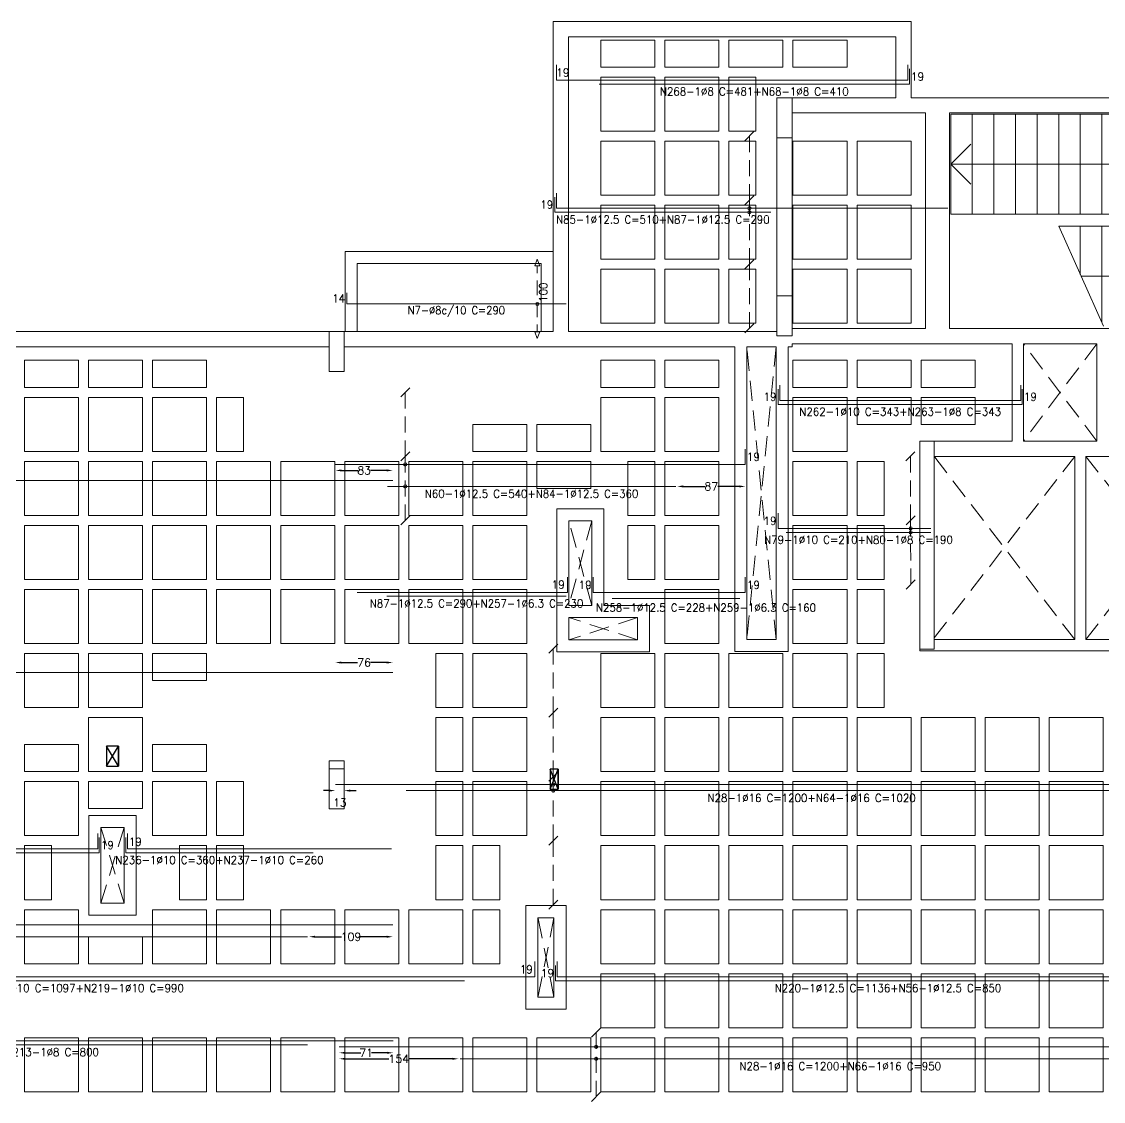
# Model space of a CAD drawing. Header units: millimetres. Extents: x -32 to 332, y -138 to 116.
# Drawn here: x 121.16 to 148.19, y 63.73 to 90.7 of the extents above; entities that cross this region are included whole.
import ezdxf
from ezdxf.enums import TextEntityAlignment as Align

# ---------------------------------------------------------------- set-up
doc = ezdxf.new("R2010")
doc.units = ezdxf.units.MM
doc.linetypes.add('TRAZO_HUECO', pattern=[0.75, 0.5, -0.25])
doc.layers.add('A-COT-01', color=9, linetype='Continuous')
doc.layers.add('FURAÇÃO', color=8, linetype='Continuous')
for name, color, linetype, lineweight in [('ARR_L_I_IG_DIST', 8, 'Continuous', 0), ('ARR_L_I_IG_LINHA', 2, 'Continuous', 0), ('ARR_L_I_IG_MARCA', 2, 'Continuous', 9), ('ARR_L_I_POSICAO', 4, 'Continuous', 9), ('ARR_LONG_INF', 6, 'Continuous', 15), ('ARR_LONG_INF_TXT', 1, 'Continuous', 9), ('LJ_NERV_RETI', 8, 'Continuous', 9), ('LJ_SIMB_ABER', 8, 'Continuous', 0), ('PILAR_CONCRETO', 8, 'Continuous', 0), ('VIG_FACES', 8, 'Continuous', 0)]:
    doc.layers.add(name, color=color, linetype=linetype, lineweight=lineweight)
doc.styles.add('CYPETXT_0.3_romans', font='romans.shx', dxfattribs={"height": 0.2})
doc.styles.add('CYPETXT_romans', font='romans.shx', dxfattribs={"height": 0.2})
doc.dimstyles.new('cype_arrow', dxfattribs={"dimtxt": 0.18, "dimasz": 0.15, "dimexe": 0.075, "dimexo": 0.075, "dimgap": 0, "dimtad": 0, "dimdec": 4, "dimzin": 0, "dimdsep": 46, "dimtxsty": 'CYPETXT_0.3_romans', "dimcen": 0.09, "dimadec": 0, "dimazin": 0, "dimtfac": 1, "dimtdec": 4, "dimtofl": 0, "dimtmove": 2, "dimatfit": 3, "dimfxl": 1, "dimtolj": 1, "dimtzin": 0, "dimarcsym": 0})

# ---------------------------------------------------------------- blocks, each defined once
blk = doc.blocks.new('Forma 2PvtoTipo')
at = {"layer": 'FURAÇÃO', "color": 8}
for points in [[(529.452, 73.175), (529.752, 73.175), (529.752, 73.675), (529.452, 73.675), (529.452, 73.175), (529.752, 73.675), (529.752, 73.175), (529.452, 73.675)], [(540.536, 72.601), (540.736, 72.601), (540.736, 73.101), (540.536, 73.101), (540.536, 72.601), (540.736, 73.101), (540.736, 72.601), (540.536, 73.101)]]:
    blk.add_lwpolyline(points, dxfattribs=at)
at = {"layer": 'LJ_NERV_RETI', "color": 8}
for points in [[(543.154, 90.643), (543.154, 91.318), (541.804, 91.318), (541.804, 90.643)], [(544.754, 90.643), (544.754, 91.318), (543.404, 91.318), (543.404, 90.643)], [(546.354, 90.643), (546.354, 91.318), (545.004, 91.318), (545.004, 90.643)], [(547.954, 90.643), (547.954, 91.318), (546.604, 91.318), (546.604, 90.643)], [(543.154, 89.043), (543.154, 90.393), (541.804, 90.393), (541.804, 89.043)], [(544.754, 89.043), (544.754, 90.393), (543.404, 90.393), (543.404, 89.043)], [(545.679, 89.043), (545.679, 90.393), (545.004, 90.393), (545.004, 89.043)], [(543.154, 87.443), (543.154, 88.793), (541.804, 88.793), (541.804, 87.443)], [(544.754, 87.443), (544.754, 88.793), (543.404, 88.793), (543.404, 87.443)], [(545.679, 87.443), (545.679, 88.793), (545.004, 88.793), (545.004, 87.443)], [(547.954, 87.443), (547.954, 88.793), (546.604, 88.793), (546.604, 87.443)], [(549.554, 87.443), (549.554, 88.793), (548.204, 88.793), (548.204, 87.443)], [(543.154, 85.843), (543.154, 87.193), (541.804, 87.193), (541.804, 85.843)], [(544.754, 85.843), (544.754, 87.193), (543.404, 87.193), (543.404, 85.843)], [(545.679, 85.843), (545.679, 87.193), (545.004, 87.193), (545.004, 85.843)], [(547.954, 85.843), (547.954, 87.193), (546.604, 87.193), (546.604, 85.843)], [(549.554, 85.843), (549.554, 87.193), (548.204, 87.193), (548.204, 85.843)], [(543.154, 84.243), (543.154, 85.593), (541.804, 85.593), (541.804, 84.243)], [(544.754, 84.243), (544.754, 85.593), (543.404, 85.593), (543.404, 84.243)], [(545.679, 84.243), (545.679, 85.593), (545.004, 85.593), (545.004, 84.243)], [(547.954, 84.243), (547.954, 85.593), (546.604, 85.593), (546.604, 84.243)], [(549.554, 84.243), (549.554, 85.593), (548.204, 85.593), (548.204, 84.243)], [(528.754, 82.643), (528.754, 83.318), (527.404, 83.318), (527.404, 82.643)], [(530.354, 82.643), (530.354, 83.318), (529.004, 83.318), (529.004, 82.643)], [(531.954, 82.643), (531.954, 83.318), (530.604, 83.318), (530.604, 82.643)], [(543.154, 82.643), (543.154, 83.318), (541.804, 83.318), (541.804, 82.643)], [(544.754, 82.643), (544.754, 83.318), (543.404, 83.318), (543.404, 82.643)], [(547.954, 82.643), (547.954, 83.318), (546.604, 83.318), (546.604, 82.643)], [(549.554, 82.643), (549.554, 83.318), (548.204, 83.318), (548.204, 82.643)], [(551.154, 82.643), (551.154, 83.318), (549.804, 83.318), (549.804, 82.643)], [(528.754, 81.043), (528.754, 82.393), (527.404, 82.393), (527.404, 81.043)], [(530.354, 81.043), (530.354, 82.393), (529.004, 82.393), (529.004, 81.043)], [(531.954, 81.043), (531.954, 82.393), (530.604, 82.393), (530.604, 81.043)], [(532.879, 81.043), (532.879, 82.393), (532.204, 82.393), (532.204, 81.043)], [(543.154, 81.043), (543.154, 82.393), (541.804, 82.393), (541.804, 81.043)], [(544.754, 81.043), (544.754, 82.393), (543.404, 82.393), (543.404, 81.043)], [(547.954, 81.043), (547.954, 82.393), (546.604, 82.393), (546.604, 81.043)], [(549.554, 81.718), (549.554, 82.393), (548.204, 82.393), (548.204, 81.718)], [(551.154, 81.718), (551.154, 82.393), (549.804, 82.393), (549.804, 81.718)], [(539.954, 81.043), (539.954, 81.718), (538.604, 81.718), (538.604, 81.043)], [(541.554, 81.043), (541.554, 81.718), (540.204, 81.718), (540.204, 81.043)], [(528.754, 79.443), (528.754, 80.793), (527.404, 80.793), (527.404, 79.443)], [(530.354, 79.443), (530.354, 80.793), (529.004, 80.793), (529.004, 79.443)], [(531.954, 79.443), (531.954, 80.793), (530.604, 80.793), (530.604, 79.443)], [(533.554, 79.443), (533.554, 80.793), (532.204, 80.793), (532.204, 79.443)], [(535.154, 79.443), (535.154, 80.793), (533.804, 80.793), (533.804, 79.443)], [(536.754, 79.443), (536.754, 80.793), (535.404, 80.793), (535.404, 79.443)], [(538.354, 79.443), (538.354, 80.793), (537.004, 80.793), (537.004, 79.443)], [(539.954, 79.443), (539.954, 80.793), (538.604, 80.793), (538.604, 79.443)], [(541.554, 80.118), (541.554, 80.793), (540.204, 80.793), (540.204, 80.118)], [(543.154, 79.443), (543.154, 80.793), (542.479, 80.793), (542.479, 79.443)], [(544.754, 79.443), (544.754, 80.793), (543.404, 80.793), (543.404, 79.443)], [(547.954, 79.443), (547.954, 80.793), (546.604, 80.793), (546.604, 79.443)], [(548.879, 79.443), (548.879, 80.793), (548.204, 80.793), (548.204, 79.443)], [(528.754, 77.843), (528.754, 79.193), (527.404, 79.193), (527.404, 77.843)], [(530.354, 77.843), (530.354, 79.193), (529.004, 79.193), (529.004, 77.843)], [(531.954, 77.843), (531.954, 79.193), (530.604, 79.193), (530.604, 77.843)], [(533.554, 77.843), (533.554, 79.193), (532.204, 79.193), (532.204, 77.843)], [(535.154, 77.843), (535.154, 79.193), (533.804, 79.193), (533.804, 77.843)], [(536.754, 77.843), (536.754, 79.193), (535.404, 79.193), (535.404, 77.843)], [(538.354, 77.843), (538.354, 79.193), (537.004, 79.193), (537.004, 77.843)], [(539.954, 77.843), (539.954, 79.193), (538.604, 79.193), (538.604, 77.843)], [(543.154, 77.843), (543.154, 79.193), (542.479, 79.193), (542.479, 77.843)], [(544.754, 77.843), (544.754, 79.193), (543.404, 79.193), (543.404, 77.843)], [(547.954, 77.843), (547.954, 79.193), (546.604, 79.193), (546.604, 77.843)], [(548.879, 77.843), (548.879, 79.193), (548.204, 79.193), (548.204, 77.843)], [(528.754, 76.243), (528.754, 77.593), (527.404, 77.593), (527.404, 76.243)], [(530.354, 76.243), (530.354, 77.593), (529.004, 77.593), (529.004, 76.243)], [(531.954, 76.243), (531.954, 77.593), (530.604, 77.593), (530.604, 76.243)], [(533.554, 76.243), (533.554, 77.593), (532.204, 77.593), (532.204, 76.243)], [(535.154, 76.243), (535.154, 77.593), (533.804, 77.593), (533.804, 76.243)], [(536.754, 76.243), (536.754, 77.593), (535.404, 77.593), (535.404, 76.243)], [(538.354, 76.243), (538.354, 77.593), (537.004, 77.593), (537.004, 76.243)], [(539.954, 76.243), (539.954, 77.593), (538.604, 77.593), (538.604, 76.243)], [(544.754, 76.243), (544.754, 77.593), (543.404, 77.593), (543.404, 76.243)], [(547.954, 76.243), (547.954, 77.593), (546.604, 77.593), (546.604, 76.243)], [(548.879, 76.243), (548.879, 77.593), (548.204, 77.593), (548.204, 76.243)], [(528.754, 74.643), (528.754, 75.993), (527.404, 75.993), (527.404, 74.643)], [(530.354, 74.643), (530.354, 75.993), (529.004, 75.993), (529.004, 74.643)], [(531.954, 75.318), (531.954, 75.993), (530.604, 75.993), (530.604, 75.318)], [(538.354, 74.643), (538.354, 75.993), (537.679, 75.993), (537.679, 74.643)], [(539.954, 74.643), (539.954, 75.993), (538.604, 75.993), (538.604, 74.643)], [(543.154, 74.643), (543.154, 75.993), (541.804, 75.993), (541.804, 74.643)], [(544.754, 74.643), (544.754, 75.993), (543.404, 75.993), (543.404, 74.643)], [(546.354, 74.643), (546.354, 75.993), (545.004, 75.993), (545.004, 74.643)], [(547.954, 74.643), (547.954, 75.993), (546.604, 75.993), (546.604, 74.643)], [(548.879, 74.643), (548.879, 75.993), (548.204, 75.993), (548.204, 74.643)], [(530.354, 73.043), (530.354, 74.393), (529.004, 74.393), (529.004, 73.043)], [(538.354, 73.043), (538.354, 74.393), (537.679, 74.393), (537.679, 73.043)], [(539.954, 73.043), (539.954, 74.393), (538.604, 74.393), (538.604, 73.043)], [(543.154, 73.043), (543.154, 74.393), (541.804, 74.393), (541.804, 73.043)], [(544.754, 73.043), (544.754, 74.393), (543.404, 74.393), (543.404, 73.043)], [(546.354, 73.043), (546.354, 74.393), (545.004, 74.393), (545.004, 73.043)], [(547.954, 73.043), (547.954, 74.393), (546.604, 74.393), (546.604, 73.043)], [(549.554, 73.043), (549.554, 74.393), (548.204, 74.393), (548.204, 73.043)], [(551.154, 73.043), (551.154, 74.393), (549.804, 74.393), (549.804, 73.043)], [(552.754, 73.043), (552.754, 74.393), (551.404, 74.393), (551.404, 73.043)], [(554.354, 73.043), (554.354, 74.393), (553.004, 74.393), (553.004, 73.043)], [(528.754, 73.043), (528.754, 73.718), (527.404, 73.718), (527.404, 73.043)], [(531.954, 73.043), (531.954, 73.718), (530.604, 73.718), (530.604, 73.043)], [(528.754, 71.443), (528.754, 72.793), (527.404, 72.793), (527.404, 71.443)], [(530.354, 72.118), (530.354, 72.793), (529.004, 72.793), (529.004, 72.118)], [(531.954, 71.443), (531.954, 72.793), (530.604, 72.793), (530.604, 71.443)], [(532.879, 71.443), (532.879, 72.793), (532.204, 72.793), (532.204, 71.443)], [(538.354, 71.443), (538.354, 72.793), (537.679, 72.793), (537.679, 71.443)], [(539.954, 71.443), (539.954, 72.793), (538.604, 72.793), (538.604, 71.443)], [(543.154, 71.443), (543.154, 72.793), (541.804, 72.793), (541.804, 71.443)], [(544.754, 71.443), (544.754, 72.793), (543.404, 72.793), (543.404, 71.443)], [(546.354, 71.443), (546.354, 72.793), (545.004, 72.793), (545.004, 71.443)], [(547.954, 71.443), (547.954, 72.793), (546.604, 72.793), (546.604, 71.443)], [(549.554, 71.443), (549.554, 72.793), (548.204, 72.793), (548.204, 71.443)], [(551.154, 71.443), (551.154, 72.793), (549.804, 72.793), (549.804, 71.443)], [(552.754, 71.443), (552.754, 72.793), (551.404, 72.793), (551.404, 71.443)], [(554.354, 71.443), (554.354, 72.793), (553.004, 72.793), (553.004, 71.443)], [(528.079, 69.843), (528.079, 71.193), (527.404, 71.193), (527.404, 69.843)], [(531.954, 69.843), (531.954, 71.193), (531.279, 71.193), (531.279, 69.843)], [(532.879, 69.843), (532.879, 71.193), (532.204, 71.193), (532.204, 69.843)], [(538.354, 69.843), (538.354, 71.193), (537.679, 71.193), (537.679, 69.843)], [(539.279, 69.843), (539.279, 71.193), (538.604, 71.193), (538.604, 69.843)], [(543.154, 69.843), (543.154, 71.193), (541.804, 71.193), (541.804, 69.843)], [(544.754, 69.843), (544.754, 71.193), (543.404, 71.193), (543.404, 69.843)], [(546.354, 69.843), (546.354, 71.193), (545.004, 71.193), (545.004, 69.843)], [(547.954, 69.843), (547.954, 71.193), (546.604, 71.193), (546.604, 69.843)], [(549.554, 69.843), (549.554, 71.193), (548.204, 71.193), (548.204, 69.843)], [(551.154, 69.843), (551.154, 71.193), (549.804, 71.193), (549.804, 69.843)], [(552.754, 69.843), (552.754, 71.193), (551.404, 71.193), (551.404, 69.843)], [(554.354, 69.843), (554.354, 71.193), (553.004, 71.193), (553.004, 69.843)], [(528.754, 68.243), (528.754, 69.593), (527.404, 69.593), (527.404, 68.243)], [(531.954, 68.243), (531.954, 69.593), (530.604, 69.593), (530.604, 68.243)], [(533.554, 68.243), (533.554, 69.593), (532.204, 69.593), (532.204, 68.243)], [(535.154, 68.243), (535.154, 69.593), (533.804, 69.593), (533.804, 68.243)], [(536.754, 68.243), (536.754, 69.593), (535.404, 69.593), (535.404, 68.243)], [(538.354, 68.243), (538.354, 69.593), (537.004, 69.593), (537.004, 68.243)], [(539.279, 68.243), (539.279, 69.593), (538.604, 69.593), (538.604, 68.243)], [(543.154, 68.243), (543.154, 69.593), (541.804, 69.593), (541.804, 68.243)], [(544.754, 68.243), (544.754, 69.593), (543.404, 69.593), (543.404, 68.243)], [(546.354, 68.243), (546.354, 69.593), (545.004, 69.593), (545.004, 68.243)], [(547.954, 68.243), (547.954, 69.593), (546.604, 69.593), (546.604, 68.243)], [(549.554, 68.243), (549.554, 69.593), (548.204, 69.593), (548.204, 68.243)], [(551.154, 68.243), (551.154, 69.593), (549.804, 69.593), (549.804, 68.243)], [(552.754, 68.243), (552.754, 69.593), (551.404, 69.593), (551.404, 68.243)], [(554.354, 68.243), (554.354, 69.593), (553.004, 69.593), (553.004, 68.243)], [(530.354, 68.243), (530.354, 68.918), (529.004, 68.918), (529.004, 68.243)], [(543.154, 66.643), (543.154, 67.993), (541.804, 67.993), (541.804, 66.643)], [(544.754, 66.643), (544.754, 67.993), (543.404, 67.993), (543.404, 66.643)], [(546.354, 66.643), (546.354, 67.993), (545.004, 67.993), (545.004, 66.643)], [(547.954, 66.643), (547.954, 67.993), (546.604, 67.993), (546.604, 66.643)], [(549.554, 66.643), (549.554, 67.993), (548.204, 67.993), (548.204, 66.643)], [(551.154, 66.643), (551.154, 67.993), (549.804, 67.993), (549.804, 66.643)], [(552.754, 66.643), (552.754, 67.993), (551.404, 67.993), (551.404, 66.643)], [(554.354, 66.643), (554.354, 67.993), (553.004, 67.993), (553.004, 66.643)], [(528.754, 65.043), (528.754, 66.393), (527.404, 66.393), (527.404, 65.043)], [(530.354, 65.043), (530.354, 66.393), (529.004, 66.393), (529.004, 65.043)], [(531.954, 65.043), (531.954, 66.393), (530.604, 66.393), (530.604, 65.043)], [(533.554, 65.043), (533.554, 66.393), (532.204, 66.393), (532.204, 65.043)], [(535.154, 65.043), (535.154, 66.393), (533.804, 66.393), (533.804, 65.043)], [(536.754, 65.043), (536.754, 66.393), (535.404, 66.393), (535.404, 65.043)], [(538.354, 65.043), (538.354, 66.393), (537.004, 66.393), (537.004, 65.043)], [(539.954, 65.043), (539.954, 66.393), (538.604, 66.393), (538.604, 65.043)], [(541.554, 65.043), (541.554, 66.393), (540.204, 66.393), (540.204, 65.043)], [(543.154, 65.043), (543.154, 66.393), (541.804, 66.393), (541.804, 65.043)], [(544.754, 65.043), (544.754, 66.393), (543.404, 66.393), (543.404, 65.043)], [(546.354, 65.043), (546.354, 66.393), (545.004, 66.393), (545.004, 65.043)], [(547.954, 65.043), (547.954, 66.393), (546.604, 66.393), (546.604, 65.043)], [(549.554, 65.043), (549.554, 66.393), (548.204, 66.393), (548.204, 65.043)], [(551.154, 65.043), (551.154, 66.393), (549.804, 66.393), (549.804, 65.043)], [(552.754, 65.043), (552.754, 66.393), (551.404, 66.393), (551.404, 65.043)], [(554.354, 65.043), (554.354, 66.393), (553.004, 66.393), (553.004, 65.043)]]:
    blk.add_lwpolyline(points, close=True, dxfattribs=at)
at = {"layer": 'LJ_SIMB_ABER', "color": 8, "linetype": 'TRAZO_HUECO'}
for p, q in [((546.183, 83.659), (545.451, 76.34)), ((546.183, 76.34), (545.451, 83.659)), ((554.193, 83.73), (552.363, 81.297)), ((554.193, 81.297), (552.363, 83.73)), ((553.644, 76.34), (550.133, 80.917)), ((550.133, 76.383), (553.643, 80.917)), ((557.463, 76.389), (553.923, 80.917)), ((553.924, 76.343), (557.463, 80.918)), ((541.578, 79.305), (541.003, 77.192)), ((541.578, 77.192), (541.003, 79.305)), ((542.718, 76.892), (541.003, 76.335)), ((542.718, 76.335), (541.003, 76.892)), ((529.893, 71.645), (529.313, 69.76)), ((529.893, 69.76), (529.313, 71.645)), ((540.633, 69.394), (540.233, 67.409)), ((540.633, 67.409), (540.233, 69.394))]:
    blk.add_line(p, q, dxfattribs=at)
at = {"layer": 'PILAR_CONCRETO', "color": 8}
for points in [[(546.203, 88.88), (546.583, 88.88), (546.583, 89.88), (546.203, 89.88), (546.203, 88.88)], [(546.203, 88.88), (546.583, 88.88), (546.583, 89.88), (546.203, 89.88), (546.203, 88.88)], [(546.203, 83.93), (546.583, 83.93), (546.583, 84.93), (546.203, 84.93), (546.203, 83.93)], [(546.203, 83.93), (546.583, 83.93), (546.583, 84.93), (546.203, 84.93), (546.203, 83.93)], [(535.013, 83.039), (535.393, 83.039), (535.393, 84.039), (535.013, 84.039), (535.013, 83.039)], [(535.013, 83.039), (535.393, 83.039), (535.393, 84.039), (535.013, 84.039), (535.013, 83.039)], [(550.133, 76.1), (550.133, 81.3), (549.773, 81.3), (549.773, 76.1), (550.133, 76.1)], [(535.013, 72.11), (535.393, 72.11), (535.393, 73.31), (535.013, 73.31), (535.013, 72.11)], [(535.013, 72.11), (535.393, 72.11), (535.393, 73.11), (535.013, 73.11), (535.013, 72.11)]]:
    blk.add_lwpolyline(points, close=True, dxfattribs=at)
at = {"layer": 'VIG_FACES', "color": 8}
for p, q in [((540.613, 91.78), (549.553, 91.78)), ((540.613, 91.78), (540.613, 86.036)), ((549.553, 89.88), (549.553, 91.78)), ((540.993, 91.4), (549.173, 91.4)), ((540.993, 91.4), (540.993, 84.039)), ((549.173, 89.88), (549.173, 91.4)), ((546.583, 89.88), (549.173, 89.88)), ((549.553, 89.88), (557.423, 89.88)), ((546.583, 89.5), (549.363, 89.5)), ((549.363, 89.5), (549.913, 89.5)), ((549.913, 89.5), (549.913, 84.11)), ((550.513, 89.5), (557.423, 89.5)), ((550.513, 89.5), (550.513, 84.11)), ((546.203, 88.88), (546.203, 84.93)), ((546.583, 88.88), (546.583, 84.93)), ((551.104, 88.22), (550.544, 88.22)), ((554.863, 88.22), (551.104, 88.22)), ((554.363, 84.17), (553.243, 86.67)), ((553.783, 85.464), (553.783, 86.67)), ((553.783, 86.67), (554.323, 86.67)), ((554.323, 86.67), (554.323, 84.259)), ((535.416, 86.035), (535.416, 84.039)), ((535.416, 86.035), (540.613, 86.035)), ((540.613, 86.034), (540.613, 84.039)), ((535.716, 85.735), (535.716, 84.039)), ((535.716, 85.735), (540.313, 85.735)), ((540.313, 85.735), (540.313, 84.039)), ((553.803, 85.42), (554.863, 85.42)), ((549.913, 84.11), (546.583, 84.11)), ((557.423, 84.11), (550.513, 84.11)), ((535.013, 84.039), (524.193, 84.039)), ((535.415, 84.039), (535.393, 84.039)), ((540.613, 84.039), (535.417, 84.039)), ((546.203, 84.039), (540.993, 84.039)), ((532.878, 83.659), (526.48, 83.659)), ((535.013, 83.659), (532.88, 83.659)), ((537.678, 83.659), (535.393, 83.659)), ((545.151, 83.659), (537.68, 83.659)), ((545.151, 83.659), (545.151, 76.04)), ((546.183, 83.659), (545.451, 83.659)), ((545.451, 83.659), (545.451, 76.34)), ((546.183, 76.34), (546.183, 83.659)), ((546.583, 83.659), (546.483, 83.659)), ((546.483, 76.04), (546.483, 83.659)), ((552.083, 83.73), (546.583, 83.73)), ((546.583, 83.659), (546.583, 83.73)), ((552.083, 83.73), (552.083, 81.297)), ((554.193, 83.73), (552.363, 83.73)), ((552.363, 83.73), (552.363, 81.297)), ((554.193, 83.73), (554.193, 81.298)), ((552.083, 81.297), (550.133, 81.297)), ((554.193, 81.298), (552.363, 81.297)), ((553.643, 80.917), (550.133, 80.917)), ((553.644, 76.343), (553.643, 80.917)), ((557.463, 80.918), (553.923, 80.917)), ((553.924, 76.343), (553.923, 80.917)), ((540.703, 76.035), (540.703, 79.605)), ((540.703, 79.605), (541.878, 79.605)), ((541.878, 79.605), (541.878, 77.192)), ((541.003, 77.192), (541.003, 79.305)), ((541.003, 79.305), (541.578, 79.305)), ((541.578, 79.305), (541.578, 77.192)), ((541.003, 77.192), (541.578, 77.192)), ((541.878, 77.192), (543.018, 77.192)), ((543.018, 77.192), (543.018, 76.035)), ((541.003, 76.335), (541.003, 76.892)), ((541.003, 76.892), (542.718, 76.892)), ((542.718, 76.892), (542.718, 76.335)), ((542.718, 76.335), (541.003, 76.335)), ((545.451, 76.34), (546.183, 76.34)), ((550.134, 76.34), (553.644, 76.343)), ((553.924, 76.343), (557.464, 76.346)), ((543.018, 76.035), (540.703, 76.035)), ((545.151, 76.04), (546.483, 76.04)), ((549.773, 76.1), (549.773, 76.06)), ((549.773, 76.06), (557.823, 76.06)), ((530.193, 71.945), (529.013, 71.945)), ((529.013, 71.945), (529.013, 69.46)), ((530.193, 69.46), (530.193, 71.945)), ((529.893, 71.645), (529.313, 71.645)), ((529.313, 71.645), (529.313, 69.76)), ((529.893, 69.76), (529.893, 71.645)), ((529.313, 69.76), (529.893, 69.76)), ((529.013, 69.46), (530.193, 69.46)), ((540.933, 69.694), (539.933, 69.694)), ((539.933, 69.694), (539.933, 67.109)), ((540.933, 67.109), (540.933, 69.694)), ((540.633, 69.394), (540.233, 69.394)), ((540.233, 69.394), (540.233, 67.409)), ((540.633, 67.409), (540.633, 69.394)), ((540.633, 67.409), (540.233, 67.409)), ((540.933, 67.109), (539.933, 67.109))]:
    blk.add_line(p, q, dxfattribs=at)
for points in [[(551.084, 89.47), (550.544, 89.47), (550.544, 86.97), (551.084, 86.97), (551.084, 89.47)], [(551.624, 89.47), (551.084, 89.47), (551.084, 86.97), (551.624, 86.97), (551.624, 89.47)], [(552.163, 89.47), (551.624, 89.47), (551.624, 86.97), (552.163, 86.97), (552.163, 89.47)], [(552.703, 89.47), (552.163, 89.47), (552.163, 86.97), (552.703, 86.97), (552.703, 89.47)], [(553.243, 89.47), (552.703, 89.47), (552.703, 86.97), (553.243, 86.97), (553.243, 89.47)], [(553.783, 89.47), (553.243, 89.47), (553.243, 86.97), (553.783, 86.97), (553.783, 89.47)], [(554.323, 89.47), (553.783, 89.47), (553.783, 86.97), (554.323, 86.97), (554.323, 89.47)], [(554.863, 89.47), (554.323, 89.47), (554.323, 86.97), (554.863, 86.97), (554.863, 89.47)]]:
    blk.add_lwpolyline(points, close=True, dxfattribs=at)
for points in [[(551.044, 87.72), (550.544, 88.22), (551.044, 88.72)], [(553.243, 86.67), (553.783, 86.67)], [(554.323, 86.67), (554.863, 86.67), (554.863, 84.17), (554.863, 84.17)]]:
    blk.add_lwpolyline(points, dxfattribs=at)
blk = doc.blocks.new('*D225')
at = {"layer": 'ARR_L_I_POSICAO', "color": 0, "lineweight": -2, "transparency": 16777216}
for p, q in [((128.852, 71.489), (128.702, 71.489)), ((129.375, 71.489), (129.525, 71.489))]:
    blk.add_line(p, q, dxfattribs=at)
at = {"layer": 'ARR_L_I_POSICAO', "color": 0, "transparency": 16777216}
for points in [[(128.852, 71.514), (128.852, 71.464), (129.002, 71.489)], [(129.375, 71.514), (129.375, 71.464), (129.225, 71.489)]]:
    blk.add_solid(points, dxfattribs=at)
at = {"layer": 'DEFPOINTS', "color": 0, "transparency": 16777216}
for p in [(129.002, 71.489), (129.225, 71.489), (129.225, 71.489)]:
    blk.add_point(p, dxfattribs=at)
at = {"layer": 'ARR_L_I_POSICAO', "color": 0, "transparency": 16777216, "insert": (129.114, 71.189), "char_height": 0.2, "attachment_point": 5, "rotation": 359.999, "style": 'CYPETXT_0.3_romans'}
blk.add_mtext('\\A1;13', dxfattribs=at)
blk = doc.blocks.new('*D229')
at = {"layer": 'ARR_L_I_POSICAO', "color": 0, "lineweight": -2, "transparency": 16777216}
for p, q in [((129.249, 64.939), (129.639, 64.939)), ((130.295, 64.939), (129.905, 64.939))]:
    blk.add_line(p, q, dxfattribs=at)
at = {"layer": 'ARR_L_I_POSICAO', "color": 0, "transparency": 16777216}
for points in [[(129.249, 64.964), (129.249, 64.914), (129.099, 64.939)], [(130.295, 64.964), (130.295, 64.914), (130.445, 64.939)]]:
    blk.add_solid(points, dxfattribs=at)
at = {"layer": 'DEFPOINTS', "color": 0, "transparency": 16777216}
for p in [(129.099, 64.939), (130.445, 64.939), (130.445, 64.939)]:
    blk.add_point(p, dxfattribs=at)
at = {"layer": 'ARR_L_I_POSICAO', "color": 0, "transparency": 16777216, "insert": (129.772, 64.939), "char_height": 0.2, "attachment_point": 5, "style": 'CYPETXT_0.3_romans'}
blk.add_mtext('\\A1;71', dxfattribs=at)
blk = doc.blocks.new('*D231')
at = {"layer": 'ARR_L_I_POSICAO', "color": 0, "lineweight": -2, "transparency": 16777216}
for p, q in [((129.249, 64.789), (130.341, 64.789)), ((131.927, 64.789), (130.836, 64.789))]:
    blk.add_line(p, q, dxfattribs=at)
at = {"layer": 'ARR_L_I_POSICAO', "color": 0, "transparency": 16777216}
for points in [[(129.249, 64.814), (129.249, 64.764), (129.099, 64.789)], [(131.927, 64.814), (131.927, 64.764), (132.077, 64.789)]]:
    blk.add_solid(points, dxfattribs=at)
at = {"layer": 'DEFPOINTS', "color": 0, "transparency": 16777216}
for p in [(129.099, 64.789), (132.077, 64.789), (132.077, 64.789)]:
    blk.add_point(p, dxfattribs=at)
at = {"layer": 'ARR_L_I_POSICAO', "color": 0, "transparency": 16777216, "insert": (130.588, 64.789), "char_height": 0.2, "attachment_point": 5, "style": 'CYPETXT_0.3_romans'}
blk.add_mtext('\\A1;154', dxfattribs=at)
blk = doc.blocks.new('*D255')
at = {"layer": 'ARR_L_I_POSICAO', "color": 0, "lineweight": -2, "transparency": 16777216}
for p, q in [((129.155, 79.489), (129.56, 79.489)), ((130.288, 79.489), (129.883, 79.489))]:
    blk.add_line(p, q, dxfattribs=at)
at = {"layer": 'ARR_L_I_POSICAO', "color": 0, "transparency": 16777216}
for points in [[(129.155, 79.514), (129.155, 79.464), (129.005, 79.489)], [(130.288, 79.514), (130.288, 79.464), (130.438, 79.489)]]:
    blk.add_solid(points, dxfattribs=at)
at = {"layer": 'DEFPOINTS', "color": 0, "transparency": 16777216}
for p in [(129.005, 79.489), (130.438, 79.489), (130.438, 79.489)]:
    blk.add_point(p, dxfattribs=at)
at = {"layer": 'ARR_L_I_POSICAO', "color": 0, "transparency": 16777216, "insert": (129.722, 79.489), "char_height": 0.2, "attachment_point": 5, "style": 'CYPETXT_0.3_romans'}
blk.add_mtext('\\A1;83', dxfattribs=at)
blk = doc.blocks.new('*D257')
at = {"layer": 'ARR_L_I_POSICAO', "color": 0, "lineweight": -2, "transparency": 16777216}
for p, q in [((137.695, 79.089), (138.233, 79.089)), ((139.095, 79.089), (138.557, 79.089))]:
    blk.add_line(p, q, dxfattribs=at)
at = {"layer": 'ARR_L_I_POSICAO', "color": 0, "transparency": 16777216}
for points in [[(137.695, 79.114), (137.695, 79.064), (137.545, 79.089)], [(139.095, 79.114), (139.095, 79.064), (139.245, 79.089)]]:
    blk.add_solid(points, dxfattribs=at)
at = {"layer": 'DEFPOINTS', "color": 0, "transparency": 16777216}
for p in [(137.545, 79.089), (139.245, 79.089), (139.245, 79.089)]:
    blk.add_point(p, dxfattribs=at)
at = {"layer": 'ARR_L_I_POSICAO', "color": 0, "transparency": 16777216, "insert": (138.395, 79.089), "char_height": 0.2, "attachment_point": 5, "style": 'CYPETXT_0.3_romans'}
blk.add_mtext('\\A1;87', dxfattribs=at)
blk = doc.blocks.new('*D70')
at = {"layer": 'ARR_L_I_POSICAO', "color": 0, "lineweight": -2, "transparency": 16777216}
for p, q in [((129.152, 74.689), (129.558, 74.689)), ((130.288, 74.689), (129.882, 74.689))]:
    blk.add_line(p, q, dxfattribs=at)
at = {"layer": 'ARR_L_I_POSICAO', "color": 0, "transparency": 16777216}
for points in [[(129.152, 74.714), (129.152, 74.664), (129.002, 74.689)], [(130.288, 74.714), (130.288, 74.664), (130.438, 74.689)]]:
    blk.add_solid(points, dxfattribs=at)
at = {"layer": 'DEFPOINTS', "color": 0, "transparency": 16777216}
for p in [(129.002, 74.689), (130.438, 74.689), (130.438, 74.689)]:
    blk.add_point(p, dxfattribs=at)
at = {"layer": 'ARR_L_I_POSICAO', "color": 0, "transparency": 16777216, "insert": (129.72, 74.689), "char_height": 0.2, "attachment_point": 5, "style": 'CYPETXT_0.3_romans'}
blk.add_mtext('\\A1;76', dxfattribs=at)
blk = doc.blocks.new('*D137')
at = {"layer": 'ARR_L_I_POSICAO', "color": 0, "lineweight": -2, "transparency": 16777216}
for p, q in [((128.496, 67.839), (129.154, 67.839)), ((130.288, 67.839), (129.63, 67.839))]:
    blk.add_line(p, q, dxfattribs=at)
at = {"layer": 'ARR_L_I_POSICAO', "color": 0, "transparency": 16777216}
for points in [[(128.496, 67.864), (128.496, 67.814), (128.346, 67.839)], [(130.288, 67.864), (130.288, 67.814), (130.438, 67.839)]]:
    blk.add_solid(points, dxfattribs=at)
at = {"layer": 'DEFPOINTS', "color": 0, "transparency": 16777216}
for p in [(128.346, 67.839), (130.438, 67.839), (130.438, 67.839)]:
    blk.add_point(p, dxfattribs=at)
at = {"layer": 'ARR_L_I_POSICAO', "color": 0, "transparency": 16777216, "insert": (129.392, 67.839), "char_height": 0.2, "attachment_point": 5, "style": 'CYPETXT_0.3_romans'}
blk.add_mtext('\\A1;109', dxfattribs=at)

msp = doc.modelspace()

# ---------------------------------------------------------------- linework, layer by layer
at = {"layer": 'ARR_L_I_IG_LINHA'}
for p, q in [((139.34809, 87.43912), (139.34809, 87.83912)), ((139.34809, 86.83912), (139.34809, 87.23912)), ((139.34809, 85.83912), (139.34809, 86.63912)), ((139.34809, 85.23912), (139.34809, 85.63912)), ((139.34809, 84.23912), (139.34809, 85.03912)), ((139.34809, 83.63912), (139.34809, 84.03912)), ((139.34809, 83.03912), (139.34809, 83.43912)), ((130.74809, 81.03911), (130.74809, 81.43911)), ((130.74809, 80.43911), (130.74809, 80.83911)), ((130.74809, 79.43911), (130.74809, 80.23911)), ((143.37089, 79.43912), (143.3698, 79.83912)), ((130.74809, 78.83911), (130.74809, 79.23911)), ((143.37253, 78.83912), (143.37144, 79.23912)), ((130.74809, 78.23911), (130.74809, 78.63911)), ((143.37527, 77.83912), (143.37308, 78.63912)), ((143.37691, 77.23912), (143.37582, 77.63912)), ((143.37855, 76.63912), (143.37746, 77.03912)), ((134.44572, 74.63912), (134.44572, 75.03912)), ((134.44572, 74.03912), (134.44572, 74.43912)), ((134.44572, 73.03912), (134.44572, 73.83912)), ((134.44572, 72.43912), (134.44572, 72.83912)), ((134.44572, 71.43912), (134.44572, 72.23912)), ((134.44572, 70.83912), (134.44572, 71.23912)), ((134.44572, 69.83912), (134.44572, 70.63912)), ((134.44572, 69.23912), (134.44572, 69.63912)), ((134.44572, 68.63912), (134.44572, 69.03912)), ((135.51707, 65.03911), (135.51707, 65.43911)), ((135.51707, 64.43911), (135.51707, 64.83911)), ((135.51707, 63.83912), (135.51707, 64.23912))]:
    msp.add_line(p, q, dxfattribs=at)
for points in [[(134.04759, 84.60031), (133.98509, 84.60031), (134.04759, 84.76781), (134.11009, 84.60031), (134.04759, 84.60031)], [(134.04759, 82.95531), (134.11009, 82.95531), (134.04759, 82.78781), (133.98509, 82.95531), (134.04759, 82.95531)]]:
    msp.add_lwpolyline(points, close=True, dxfattribs=at)
for points in [[(134.04759, 84.41753), (134.04759, 84.60031)], [(134.04759, 83.8692), (134.04759, 84.23475)], [(134.04759, 83.32086), (134.04759, 83.68642)], [(134.04759, 82.95531), (134.04759, 83.13809)]]:
    msp.add_lwpolyline(points, dxfattribs=at)
for centre in [(139.34809, 86.03911), (139.34809, 85.93911), (134.04759, 83.64781), (130.74809, 79.63912), (130.74809, 79.08912), (143.37472, 78.03911), (143.375, 77.93911), (134.44572, 71.63912), (134.44572, 71.48912), (135.51707, 65.08911), (135.51707, 64.78911)]:
    msp.add_circle(centre, 0.04, dxfattribs=at)
at = {"layer": 'ARR_L_I_IG_MARCA'}
for p, q in [((139.46122, 87.95226), (139.23495, 87.72598)), ((139.46122, 86.35225), (139.23495, 86.12598)), ((139.46122, 84.75224), (139.23495, 84.52597)), ((139.46122, 83.15225), (139.23495, 82.92598)), ((130.86122, 81.55225), (130.63495, 81.32597)), ((130.86122, 79.95226), (130.63495, 79.72598)), ((143.48263, 79.95256), (143.25697, 79.72567)), ((130.86122, 78.35225), (130.63495, 78.12598)), ((143.487, 78.35256), (143.26135, 78.12567)), ((143.49138, 76.75257), (143.26572, 76.52568)), ((134.55886, 75.15225), (134.33258, 74.92598)), ((134.55886, 73.55225), (134.33258, 73.32597)), ((134.55886, 71.95226), (134.33258, 71.72598)), ((134.55886, 70.35225), (134.33258, 70.12598)), ((134.55886, 68.75226), (134.33258, 68.52598)), ((135.63021, 65.55225), (135.40393, 65.32597)), ((135.63021, 63.95226), (135.40393, 63.72598))]:
    msp.add_line(p, q, dxfattribs=at)
at = {"layer": 'ARR_LONG_INF'}
for points in [[(134.52509, 89.61912), (134.52509, 89.23912), (143.30509, 89.23912), (143.30509, 89.61912)], [(135.59259, 89.13912), (143.34509, 89.13912), (143.34509, 89.51912)], [(134.48509, 86.31911), (134.48509, 85.93911), (139.88509, 85.93911)], [(134.52509, 86.41911), (134.52509, 86.03911), (144.30509, 86.03911)], [(129.28509, 83.92781), (129.28509, 83.64781), (134.76509, 83.64781)], [(140.06509, 81.51911), (140.06509, 81.13911), (146.16509, 81.13911), (146.16509, 81.51911)], [(140.10509, 81.61911), (140.10509, 81.23911), (146.12509, 81.23911), (146.12509, 81.61911)], [(129.00509, 79.63912), (139.24508, 79.63912), (139.24508, 80.01912)], [(106.49809, 79.23912), (130.43809, 79.23912)], [(108.10609, 79.23912), (128.30609, 79.23912)], [(130.30509, 79.08912), (137.50509, 79.08912)], [(140.06509, 78.41911), (140.06509, 78.03911), (143.88109, 78.03911)], [(140.26508, 77.93911), (143.88109, 77.93911)], [(129.54509, 76.43912), (134.80509, 76.43912), (134.80509, 76.81912)], [(135.44509, 76.81912), (135.44509, 76.43912), (139.24508, 76.43912), (139.24508, 76.81912)], [(130.29009, 76.34839), (134.7706, 76.34839)], [(135.92009, 76.28912), (139.10576, 76.28912)], [(106.49809, 74.43912), (130.43809, 74.43912)], [(108.10609, 74.43912), (128.30609, 74.43912)], [(129.00209, 71.63912), (152.92209, 71.63912)], [(130.77122, 71.48912), (151.03122, 71.48912)], [(106.49809, 70.03911), (123.06508, 70.03911), (123.06508, 70.41911)], [(108.10609, 69.93911), (123.10508, 69.93911), (123.10508, 70.31911)], [(123.76509, 70.31911), (123.76509, 69.93911), (128.44509, 69.93911)], [(123.80509, 70.41911), (123.80509, 70.03911), (130.40709, 70.03911)], [(106.49809, 68.13912), (130.43809, 68.13912)], [(108.10609, 67.83912), (128.30609, 67.83912)], [(112.84509, 67.11912), (112.84509, 66.73912), (132.22509, 66.73912)], [(112.88509, 67.21912), (112.88509, 66.83912), (133.98509, 66.83912), (133.98509, 67.21912)], [(134.50509, 67.11912), (134.50509, 66.73912), (151.11707, 66.73912)], [(134.54509, 67.21912), (134.54509, 66.83912), (156.42509, 66.83912), (156.42509, 67.21912)], [(112.84509, 65.51911), (112.84509, 65.13911), (128.30509, 65.13911)], [(112.88509, 65.61911), (112.88509, 65.23911), (130.44509, 65.23911)], [(129.09923, 65.08911), (152.97922, 65.08911)], [(132.11707, 64.78911), (151.11707, 64.78911)]]:
    msp.add_lwpolyline(points, dxfattribs=at)

# ---------------------------------------------------------------- block references
at = {"layer": 'A-COT-01', "color": 1}
msp.add_blockref('Forma 2PvtoTipo', (-406.16805, -1.07881), dxfattribs=at)

# ---------------------------------------------------------------- texts
at = {"layer": 'ARR_L_I_IG_DIST', "style": 'CYPETXT_romans', "width": 0.895263}
msp.add_text('100', height=0.2, rotation=90, dxfattribs=at).set_placement((134.29759, 83.69781), (134.29759, 84.18381), align=Align.FIT)
at = {"layer": 'ARR_LONG_INF_TXT', "style": 'CYPETXT_romans'}
for s, width, p, p2 in [('19', 0.945, (134.52509, 89.32912), (134.84909, 89.32912)), ('19', 0.945, (143.38509, 89.22912), (143.70909, 89.22912)), ('N268-1%%c8 C=481+N68-1%%c8 C=410', 0.835042, (137.11084, 88.85579), (141.82684, 88.85579)), ('19', 0.945, (134.12109, 86.02911), (134.44509, 86.02911)), ('N85-1%%c12.5 C=510+N87-1%%c12.5 C=290', 0.832199, (134.51809, 85.65578), (139.85209, 85.65578)), ('14', 0.895263, (128.92109, 83.68781), (129.24509, 83.68781)), ('N7-%%c8c/10 C=290', 0.817788, (130.81008, 83.39114), (133.24008, 83.39114)), ('19', 0.945, (139.70109, 81.22911), (140.02509, 81.22911)), ('19', 0.945, (146.20509, 81.22911), (146.52909, 81.22911)), ('N262-1%%c10 C=343+N263-1%%c8 C=343', 0.836019, (140.59509, 80.85578), (145.63509, 80.85578)), ('19', 0.945, (139.28508, 79.72912), (139.60908, 79.72912)), ('N60-1%%c12.5 C=540+N84-1%%c12.5 C=360', 0.832199, (131.23809, 78.80579), (136.57209, 78.80579)), ('19', 0.945, (139.70109, 78.12911), (140.02509, 78.12911)), ('N79-1%%c10 C=210+N80-1%%c8 C=190', 0.835042, (139.71509, 77.65578), (144.43109, 77.65578)), ('19', 0.945, (134.40775, 76.53653), (134.73175, 76.53653)), ('19', 0.945, (135.08109, 76.52912), (135.40509, 76.52912)), ('19', 0.945, (139.28508, 76.52912), (139.60908, 76.52912)), ('N87-1%%c12.5 C=290+N257-1%%c6.3 C=230', 0.832199, (129.86335, 76.06505), (135.19735, 76.06505)), ('N258-1%%c12.5 C=228+N259-1%%c6.3 C=160', 0.832727, (135.51394, 75.9609), (141.00994, 75.9609)), ('N28-1%%c16 C=1200+N64-1%%c16 C=1020', 0.836462, (138.30022, 71.20579), (143.50222, 71.20579)), ('19', 0.945, (123.84306, 70.1135), (124.16706, 70.1135)), ('19', 0.945, (123.14508, 70.02911), (123.46908, 70.02911)), ('N236-1%%c10 C=360+N237-1%%c10 C=260', 0.836462, (123.50408, 69.65578), (128.70608, 69.65578)), ('19', 0.945, (133.61092, 66.92456), (133.93492, 66.92456)), ('19', 0.945, (134.14109, 66.82912), (134.46509, 66.82912)), ('N218-1%%c10 C=1097+N219-1%%c10 C=990', 0.83688, (119.85309, 66.45578), (125.21709, 66.45578)), ('N220-1%%c12.5 C=1136+N56-1%%c12.5 C=850', 0.833226, (139.98208, 66.45578), (145.64008, 66.45578)), ('N212-1%%c10 C=900+N213-1%%c8 C=800', 0.836019, (118.05509, 64.85578), (123.09509, 64.85578)), ('N28-1%%c16 C=1200+N66-1%%c16 C=950', 0.836019, (139.09707, 64.50578), (144.13707, 64.50578))]:
    msp.add_text(s, height=0.2, dxfattribs=dict(at, width=width)).set_placement(p, p2, align=Align.FIT)

# ---------------------------------------------------------------- dimensions: what is measured, and where the dimension line sits
at = {"layer": 'ARR_L_I_POSICAO'}
for p1, p2, text, picture, middle in [((129.00509, 79.48912), (130.43809, 79.48912), '83', '*D255', (129.72159, 79.48912)), ((137.54509, 79.08912), (139.24508, 79.08912), '87', '*D257', (138.39509, 79.08912)), ((129.00209, 74.68912), (130.43809, 74.68912), '76', '*D70', (129.72009, 74.68912)), ((129.00209, 71.48912), (129.22509, 71.48911), '13', '*D225', (129.11358, 71.18912)), ((128.34609, 67.83912), (130.43809, 67.83912), '109', '*D137', (129.39209, 67.83912)), ((129.09923, 64.93911), (130.44509, 64.93911), '71', '*D229', (129.77216, 64.93911)), ((129.09923, 64.78911), (132.07707, 64.78911), '154', '*D231', (130.58815, 64.78911))]:
    dim = msp.add_aligned_dim(p1=p1, p2=p2, distance=0, text=text, dimstyle='cype_arrow', override={"dimexe": 0, "dimexo": 0}, dxfattribs=at)
    dim.commit()
    dim.dimension.update_dxf_attribs({"geometry": picture, "text_midpoint": middle})

doc.saveas('drawing.dxf')
